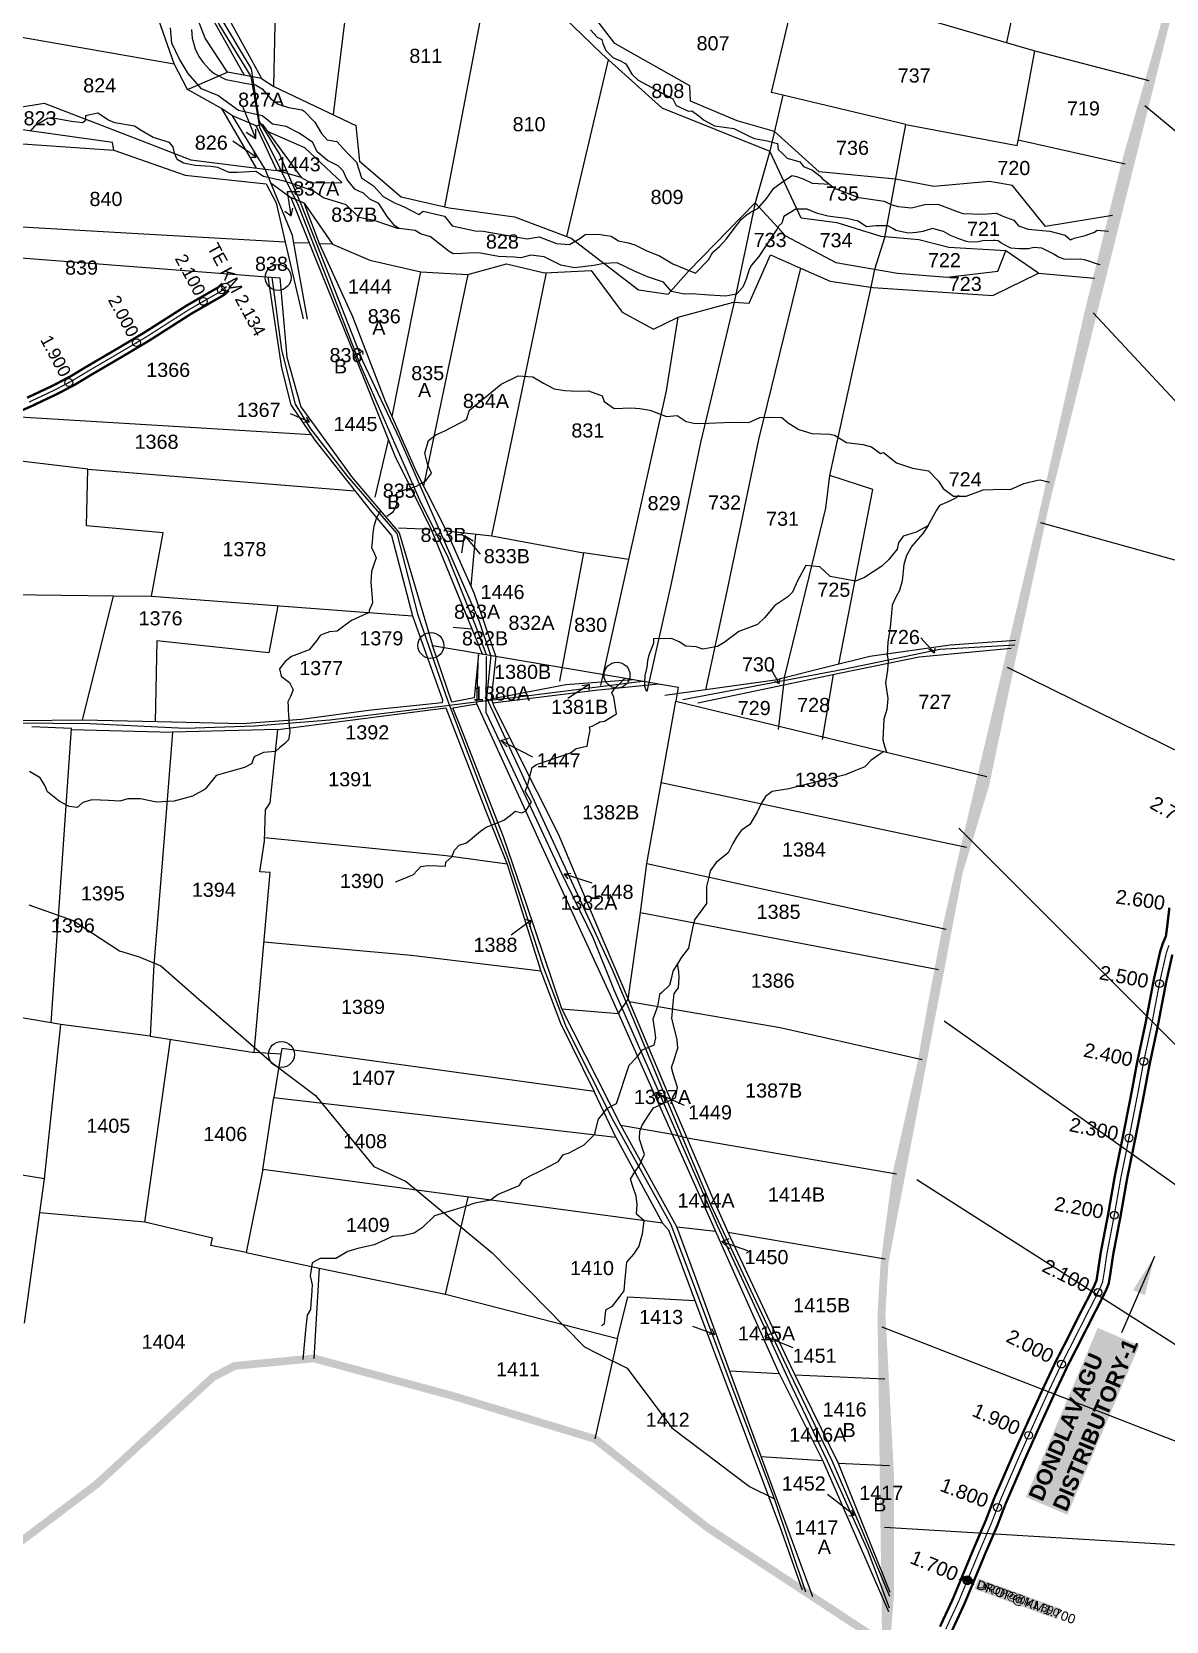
# Model space of a CAD drawing. Header units: inches. Extents: x 192867 to 224088, y 1602358 to 1617481.
# Drawn here: x 198398 to 199842, y 1605087 to 1607111 of the extents above; entities that cross this region are included whole.
import ezdxf
from ezdxf.enums import TextEntityAlignment as Align

# ---------------------------------------------------------------- set-up
doc = ezdxf.new("R2010")
doc.units = ezdxf.units.IN
doc.header["$LTSCALE"] = 15
doc.header["$MEASUREMENT"] = 0
doc.header["$PDMODE"] = 32
doc.header["$PDSIZE"] = 10
doc.linetypes.add('HIDDEN2', pattern=[0.1875, 0.125, -0.0625])
for name, color, linetype in [('BOUNDRY STONES', 240, 'Continuous'), ('CANAL1', 7, 'Continuous'), ('CSMark', 72, 'Continuous'), ('PLOTS', 7, 'Continuous'), ('PLOTS NO', 7, 'Continuous'), ('RE REMARKS', 7, 'Continuous'), ('ROADS', 1, 'Continuous'), ('STREAMS', 4, 'Continuous'), ('STRUCTURE', 5, 'Continuous'), ('text2', 7, 'Continuous'), ('VILLAGE BOUNDRY', 5, 'Continuous')]:
    doc.layers.add(name, color=color, linetype=linetype)
doc.styles.get("Standard").update_dxf_attribs({"font": 'arial.ttf'})
doc.dimstyles.get("Standard").update_dxf_attribs({"dimtxt": 0.18, "dimasz": 0.18, "dimexe": 0.18, "dimexo": 0.0625, "dimgap": 0.09, "dimtad": 0, "dimtih": 1, "dimtoh": 1, "dimdec": 4, "dimzin": 0, "dimdsep": 46, "dimtxsty": 'Standard', "dimcen": 0.09, "dimadec": 0, "dimazin": 0, "dimtfac": 1, "dimtdec": 4, "dimtofl": 0, "dimtmove": 0, "dimatfit": 3, "dimfxl": 1, "dimtolj": 1, "dimtzin": 0, "dimarcsym": 0})

# ---------------------------------------------------------------- blocks, each defined once
blk = doc.blocks.new('DROP')
h = blk.add_hatch()
h.set_pattern_fill('ANSI31', color=1, scale=10, angle=45)
h.set_pattern_definition([(90, (-324.4107, -25.7687), (-1.25, 0), [])])
h.paths.add_polyline_path([(-9.9, -4.3), (-13.8, 4.1), (13.8, 4.1), (10.2, -4.3)])
at = {"layer": 'STRUCTURE', "color": 5, "const_width": 0.49}
blk.add_lwpolyline([(-9.9, -4.3), (-13.8, 4.1), (13.8, 4.1), (10.2, -4.3), (-9.9, -4.3)], dxfattribs=at)
at = {"layer": 'STRUCTURE', "color": 5}
blk.add_circle((0, 0), 1.33, dxfattribs=at)

msp = doc.modelspace()

# ---------------------------------------------------------------- linework, layer by layer
at = {"layer": 'BOUNDRY STONES', "color": 1}
for centre in [(198711.2, 1606797.9), (198905.7, 1606329.4), (199142.7, 1606291.6), (198715.5, 1605808.7)]:
    msp.add_circle(centre, 16.5, dxfattribs=at)
at = {"layer": 'CANAL1', "color": 200, "const_width": 3}
for points in [[(198382.1, 1606627.4), (198396.6, 1606633.7), (198430.7, 1606649.9), (198453.1, 1606661.7), (198473.1, 1606673.8), (198514.1, 1606697.8), (198545.9, 1606716.7), (198600.7, 1606751.7), (198642, 1606775.4), (198648.5, 1606781.1)], [(198391.6, 1606644.7), (198425.4, 1606660.6), (198447.2, 1606672.1), (198467, 1606684.1), (198508, 1606708.1), (198539.6, 1606726.9), (198594.5, 1606761.9), (198634.9, 1606785.2), (198640.5, 1606790.1)], [(199553.9, 1605080.3), (199570.3, 1605115.6), (199584, 1605148.8), (199597, 1605180.2), (199611.9, 1605214.9), (199619.6, 1605234.9), (199622.9, 1605243.7), (199647.3, 1605299.9), (199667.7, 1605345.3), (199684.6, 1605382.4), (199700.8, 1605416.9), (199701.5, 1605418.3), (199715.1, 1605444.7), (199734.3, 1605482.9), (199743.7, 1605501), (199750.3, 1605514.2), (199753.2, 1605521.3), (199755, 1605533), (199758.6, 1605556.9), (199768, 1605605.5), (199776.4, 1605653.6), (199787.5, 1605708.1), (199797.8, 1605760.5), (199804.8, 1605798.3), (199805.5, 1605801.5), (199815.2, 1605846.7), (199826.1, 1605903.9), (199834.3, 1605940.1), (199837.8, 1605950.7), (199841.5, 1605959.3), (199843.2, 1605972.3), (199845.9, 1605995.5)], [(199553.9, 1605080.3), (199570.3, 1605115.6), (199584, 1605148.8), (199597, 1605180.2), (199611.9, 1605214.9), (199619.6, 1605234.9), (199622.9, 1605243.7), (199647.3, 1605299.9), (199667.7, 1605345.3), (199684.6, 1605382.4), (199700.8, 1605416.9), (199701.5, 1605418.3), (199715.1, 1605444.7), (199734.3, 1605482.9), (199743.7, 1605501), (199750.3, 1605514.2), (199753.2, 1605521.3), (199755, 1605533), (199758.6, 1605556.9), (199768, 1605605.5), (199776.4, 1605653.6), (199787.5, 1605708.1), (199797.8, 1605760.5), (199804.8, 1605798.3), (199805.5, 1605801.5), (199815.2, 1605846.7), (199826.1, 1605903.9), (199834.3, 1605940.1), (199837.8, 1605950.7), (199841.5, 1605959.3), (199843.2, 1605972.3), (199845.9, 1605995.5)], [(199568.6, 1605074), (199584.9, 1605109.2), (199598.8, 1605142.6), (199611.7, 1605173.9), (199626.8, 1605208.8), (199634.5, 1605229.2), (199637.8, 1605237.6), (199661.9, 1605293.4), (199682.2, 1605338.7), (199699.1, 1605375.7), (199715.2, 1605409.8), (199715.7, 1605411), (199729.3, 1605437.5), (199748.6, 1605475.6), (199758, 1605493.8), (199764.9, 1605507.7), (199768.7, 1605517), (199770.9, 1605530.5), (199774.4, 1605554.2), (199783.7, 1605602.6), (199792.1, 1605650.6), (199803.2, 1605705), (199813.5, 1605757.5), (199820.5, 1605795.1), (199821.2, 1605798.2), (199830.9, 1605843.6), (199841.8, 1605900.7), (199849.7, 1605935.8)], [(199568.6, 1605074), (199584.9, 1605109.2), (199598.8, 1605142.6), (199611.7, 1605173.9), (199626.8, 1605208.8), (199634.5, 1605229.2), (199637.8, 1605237.6), (199661.9, 1605293.4), (199682.2, 1605338.7), (199699.1, 1605375.7), (199715.2, 1605409.8), (199715.7, 1605411), (199729.3, 1605437.5), (199748.6, 1605475.6), (199758, 1605493.8), (199764.9, 1605507.7), (199768.7, 1605517), (199770.9, 1605530.5), (199774.4, 1605554.2), (199783.7, 1605602.6), (199792.1, 1605650.6), (199803.2, 1605705), (199813.5, 1605757.5), (199820.5, 1605795.1), (199821.2, 1605798.2), (199830.9, 1605843.6), (199841.8, 1605900.7), (199849.7, 1605935.8)]]:
    msp.add_lwpolyline(points, dxfattribs=at)
at = {"layer": 'CANAL1', "color": 1, "linetype": 'HIDDEN2', "ltscale": 4}
for points, const_width in [([(198394.1, 1606639.2), (198428.1, 1606655.2), (198450.1, 1606666.9), (198470, 1606679), (198511, 1606703), (198542.8, 1606721.8), (198597.6, 1606756.8), (198638.5, 1606780.3), (198644.5, 1606785.6)], 1.5), ([(199561.2, 1605077.1), (199577.6, 1605112.4), (199591.4, 1605145.7), (199604.4, 1605177.1), (199619.3, 1605211.9), (199627.1, 1605232.1), (199630.4, 1605240.6), (199654.6, 1605296.6), (199674.9, 1605342), (199691.8, 1605379.1), (199708, 1605413.4), (199708.6, 1605414.6), (199722.2, 1605441.1), (199741.5, 1605479.2), (199750.9, 1605497.4), (199757.6, 1605510.9), (199760.9, 1605519.1), (199763, 1605531.7), (199766.5, 1605555.6), (199775.8, 1605604.1), (199784.2, 1605652.1), (199795.4, 1605706.6), (199805.7, 1605759), (199812.7, 1605796.7), (199813.3, 1605799.9), (199823.1, 1605845.2), (199833.9, 1605902.3), (199842, 1605937.9), (199845.3, 1605947.8)], 1.5), ([(199561.2, 1605077.1), (199577.6, 1605112.4), (199591.4, 1605145.7), (199604.4, 1605177.1), (199619.3, 1605211.9), (199627.1, 1605232.1), (199630.4, 1605240.6), (199654.6, 1605296.6), (199674.9, 1605342), (199691.8, 1605379.1), (199708, 1605413.4), (199708.6, 1605414.6), (199722.2, 1605441.1), (199741.5, 1605479.2), (199750.9, 1605497.4), (199757.6, 1605510.9), (199760.9, 1605519.1), (199763, 1605531.7), (199766.5, 1605555.6), (199775.8, 1605604.1), (199784.2, 1605652.1), (199795.4, 1605706.6), (199805.7, 1605759), (199812.7, 1605796.7), (199813.3, 1605799.9), (199823.1, 1605845.2), (199833.9, 1605902.3), (199842, 1605937.9), (199845.3, 1605947.8)], 1)]:
    msp.add_lwpolyline(points, dxfattribs=dict(at, const_width=const_width))
at = {"layer": 'PLOTS'}
for points in [[(198350.5, 1607772.2), (198386.7, 1607697.6), (198427.2, 1607614.3), (198477.9, 1607499.8), (198509, 1607419.4), (198551.1, 1607323.5), (198575.2, 1607268.3), (198620.9, 1607177.4), (198686.1, 1607058.5), (198690.2, 1607051), (198646.9, 1607059)], [(198109.5, 1607419.9), (198213.9, 1607366.2), (198216.5, 1607353.2), (198224.7, 1607236), (198213.4, 1607136.6), (198191.4, 1607135), (198222.4, 1607114.3), (198279.1, 1607050.3), (198289.8, 1607120.4), (198579.1, 1607069.9), (198544.8, 1607166.8), (198224.7, 1607236)], [(198595.7, 1607037.3), (198646.9, 1607059), (198618.4, 1607102.6), (198594.9, 1607163.2), (198567.7, 1607220.4), (198574.8, 1607231.4), (198540, 1607310.6), (198518.7, 1607359.2), (198514.2, 1607368.1), (198499.3, 1607374.1)], [(198706, 1607040.8), (198712.9, 1607378.7), (198739, 1607368.7), (198763.6, 1607310.8), (198811.5, 1607251.1)], [(199117.9, 1607323.2), (199102, 1607253.2), (199175.8, 1607236.5), (199373, 1607174.8), (199674.8, 1607086.5)], [(198986, 1607215.3), (198914, 1607255.7), (198895.1, 1607242.9), (198811.5, 1607251.1), (198781.4, 1607005.1)], [(198668.6, 1607055), (198629.9, 1607123.7), (198588.6, 1607208.7), (198574.8, 1607231.4)], [(196732.1, 1607224), (197074.8, 1607172.3), (197017, 1607059.9), (197369.3, 1606989.3), (197626.5, 1606880.8), (197730.8, 1606836), (197816.6, 1606807.8), (197870.8, 1606793.5), (198015.5, 1606765.3), (198020.4, 1606796.4), (198096.8, 1606795.7), (198107.8, 1606845.5), (198356, 1606824.9), (198713.3, 1606797.5), (198722.2, 1606696.5), (198740.3, 1606633.3), (198805.6, 1606543.4), (198865.2, 1606472.6), (198907.7, 1606329.3), (199143.8, 1606289.3), (199220.6, 1606276.3), (199217.6, 1606258.4), (199613.7, 1606162.4)], [(198923.3, 1606887.8), (198986, 1607215.3), (199062.8, 1607141)], [(199353.6, 1607029.9), (199339.2, 1607033.4), (199373, 1607174.8)], [(199639.1, 1607097), (199654.2, 1607168.7)], [(199773.4, 1606876.6), (199688, 1606862.7), (199646.4, 1606915), (199617, 1606920.1), (199545.9, 1606913.7), (199497.3, 1606922.8), (199400, 1606932.2), (199343.1, 1606983.6), (199295.5, 1606997.3), (199236.2, 1607022.1), (199235.6, 1607041.8), (199139.9, 1607095.6), (199101.6, 1607145.4), (199078.8, 1607154.1), (199062.8, 1607141), (199123.3, 1607082.4), (199199.8, 1607014), (199337.4, 1606958.6)], [(199510.3, 1606992.4), (199652.2, 1606965.8), (199654.9, 1606980.2), (199674.8, 1607086.5), (199819.9, 1607048.4)], [(198639.1, 1607013), (198595.7, 1607037.3), (198579.1, 1607069.9)], [(199078.7, 1606849.9), (199131.7, 1607074.8)], [(198279.1, 1607050.3), (198346, 1607008.7), (198413.6, 1607019.9), (198528, 1606975.8), (198600.3, 1606947.8), (198694.9, 1606935.7), (198653.2, 1607003.7), (198639.1, 1607013), (198683.5, 1606937.2)], [(198690.2, 1607051), (198706, 1607040.8), (198810.2, 1606991.5), (198815, 1606946.1), (198868.1, 1606900.3), (198928.8, 1606886.5), (199012.2, 1606875), (199084.3, 1606847.8), (199169.9, 1606782.1), (199207.7, 1606776.8), (199233.8, 1606805.9), (199318.5, 1606892.9)], [(199348.4, 1606222.2), (199355.1, 1606279.4), (199356.1, 1606288.4), (199387.3, 1606416.6), (199408.6, 1606504), (199413.8, 1606545.9), (199443.8, 1606683.2), (199466.1, 1606785.4), (199471.1, 1606808.3), (199483.5, 1606848.9), (199497.2, 1606922.2), (199510.3, 1606992.4), (199353.6, 1607029.9), (199337.4, 1606958.6)], [(198263.3, 1606976.5), (198501.9, 1606960.1), (198500.5, 1606969.5), (198349.1, 1606990.8), (198269.6, 1607022.1)], [(198694.9, 1606935.7), (198709.6, 1606933.9), (198683.1, 1606990.9), (198653.2, 1607003.7)], [(198683.1, 1606990.9), (198691, 1606992.8), (198740.4, 1606925.1), (198709.6, 1606933.9)], [(198501.9, 1606960.1), (198592.7, 1606928.1), (198696, 1606917.2), (198708.8, 1606892.9), (198720.3, 1606842.8), (198532.6, 1606853.2), (198155.6, 1606875.1), (198157.6, 1606909.9), (198173.8, 1606973.5)], [(198740.4, 1606925.1), (198752.9, 1606918.5), (198792.4, 1606918.6), (198745.1, 1606962.8), (198697.7, 1606983.6)], [(199653.6, 1606973), (199789.8, 1606942.7)], [(199679.5, 1606803.5), (199637.9, 1606831.9), (199565.1, 1606836.2), (199526.8, 1606845.7), (199479.2, 1606850.1), (199422.8, 1606867.3), (199377.1, 1606873.4), (199337.4, 1606958.6), (199318.5, 1606892.9), (199357.2, 1606850.9), (199421.2, 1606816.9), (199499.6, 1606803.4), (199563.2, 1606798.2), (199627.4, 1606806), (199637.9, 1606831.9)], [(198748.5, 1606744.7), (198737.3, 1606808), (198729.7, 1606851.1), (198694.9, 1606935.7)], [(198702.3, 1606917.7), (198727.6, 1606899.8), (198766.6, 1606802.8), (198801.5, 1606716), (198834.2, 1606634.6), (198859.9, 1606570.7), (198896.1, 1606497.6), (198906.3, 1606476.9), (198864.7, 1606478.7)], [(198988.5, 1606315.6), (198960.7, 1606396.1), (198925.6, 1606475.4), (198887.7, 1606549.5), (198847.9, 1606640), (198806.4, 1606747.7), (198763.8, 1606840.5), (198744.3, 1606892.4), (198727.6, 1606899.8)], [(198744.3, 1606892.4), (198780.6, 1606840.1), (198763.8, 1606840.5)], [(199318.5, 1606892.9), (199291.9, 1606766.5), (199248.9, 1606587.6), (199211.8, 1606408.2), (199180.8, 1606270.9)], [(198720.3, 1606842.8), (198743.3, 1606745)], [(198731.3, 1606842.2), (198750.9, 1606842)], [(198780.6, 1606840.1), (198827.9, 1606819.9), (198893.1, 1606805.1), (198952.9, 1606801.5), (199001.9, 1606815.4), (199050.4, 1606803.9), (199109.8, 1606806.6), (199149.2, 1606753.7), (199189, 1606732.2), (199220.5, 1606747.3), (199291.2, 1606766.3), (199311, 1606765.1), (199337.9, 1606826.6), (199376.4, 1606809.8), (199414.1, 1606793.3), (199468.5, 1606785.1), (199621.1, 1606774.7), (199679.5, 1606803.5), (199750.5, 1606797)], [(198856.3, 1606621), (198893.1, 1606805.1)], [(198925.6, 1606475.4), (198983.5, 1606468.8), (199040.9, 1606746.2), (199052.9, 1606804)], [(199376.4, 1606809.8), (199322.9, 1606591.7), (199282.7, 1606398.6), (199255.2, 1606272.9), (199203.6, 1606265.8)], [(198698, 1606798.7), (198715.6, 1606682.6), (198727.5, 1606635.9), (198758.1, 1606590.8), (198830.5, 1606499.2), (198855.6, 1606469.4), (198882.3, 1606367), (198920.4, 1606260.3), (198919.9, 1606256.2), (198887.3, 1606253), (198829.8, 1606247.2), (198741.2, 1606235.3), (198665.6, 1606229.5), (198557.6, 1606232), (198462.2, 1606234.1), (198344.9, 1606233), (198305.5, 1606235.8)], [(198952.9, 1606801.5), (198896.4, 1606532.6)], [(199157.9, 1606438.7), (199205.6, 1606653.4), (199220.5, 1606747.3)], [(198469.1, 1606553.9), (198336.4, 1606569.3), (198339.6, 1606622.8), (198753.3, 1606597.8)], [(198834.8, 1606518.3), (198851.9, 1606590.6)], [(198550.2, 1606392), (198564.9, 1606472.8), (198467.3, 1606481.7), (198469.1, 1606553.9), (198809.1, 1606526.2)], [(199425.2, 1606305.5), (199468.5, 1606527.8), (199413.8, 1606545.9)], [(198906.3, 1606476.9), (198937.4, 1606400.4), (198971.1, 1606318.6)], [(198962.5, 1606471.2), (198956.5, 1606405.4)], [(198983.5, 1606468.8), (199100.1, 1606447.5), (199069.4, 1606284)], [(199122.2, 1606278.4), (199157.9, 1606438.7), (199100.1, 1606447.5)], [(198289.3, 1606232.7), (198208.3, 1606233.8), (198205.8, 1606396.4), (198501.5, 1606392.6), (198550.2, 1606392), (198882.3, 1606367)], [(198462.2, 1606234.1), (198501.5, 1606392.6)], [(198710.9, 1606379.9), (198699.5, 1606319.9), (198557, 1606335.2), (198554.6, 1606232)], [(198934.2, 1606352.5), (198957.9, 1606350.5)], [(198966.5, 1606317.9), (198960.8, 1606262.6), (198932.4, 1606257.2), (198907.7, 1606329.3)], [(199391.8, 1605118.4), (199326.2, 1605297.1), (199287.7, 1605401.9), (199241.2, 1605528.7), (199218.8, 1605589.4), (199147.6, 1605718.6), (199072.3, 1605866.8), (199027.3, 1606000), (198998.3, 1606085.8), (198943.3, 1606225.7), (198933.8, 1606250), (198964.2, 1606255.1), (198966.5, 1606317.9)], [(199245.8, 1606256.3), (199355.1, 1606279.4), (199427.6, 1606294.4), (199527.2, 1606315), (199644.6, 1606325.8)], [(199650.1, 1606335.5), (199566.9, 1606329.8), (199464.5, 1606315.3), (199413.1, 1606302.5), (199344.1, 1606285.4), (199255.2, 1606272.9)], [(198988.3, 1606315.9), (198982.6, 1606261.3), (198986.5, 1606251.2), (199067.8, 1606089.6), (199116.7, 1605973.9), (199156.8, 1605879), (199206.6, 1605761.3), (199263.6, 1605628.4), (199287, 1605575.4), (199359, 1605421.9), (199368.9, 1605401), (199424.1, 1605288.5), (199466.9, 1605182.3), (199490.2, 1605124.4)], [(198982.6, 1606261.3), (199077.5, 1606279.5), (199162.3, 1606286.2)], [(198984.5, 1606256.2), (199115.3, 1606272.5), (199195.8, 1606280.5)], [(199404.5, 1606209.6), (199418.2, 1606292.5)], [(199180.6, 1606051.8), (199217.6, 1606258.4)], [(198710.7, 1606222.3), (198924.9, 1606249.8), (198975, 1606120.6), (199002.7, 1606050.8), (198925.4, 1606061.5), (198693.9, 1606084.4)], [(199488.6, 1605099), (199404.6, 1605292), (199348, 1605405.4), (199266.1, 1605589), (199199.1, 1605738.9), (199133.9, 1605885), (199047, 1606073.7), (198964.2, 1606255.1)], [(198422.3, 1605849.1), (198448.3, 1606223.5), (198397.7, 1606226)], [(198448.3, 1606222.4), (198576.9, 1606219.1), (198563.9, 1606057.6), (198553.1, 1605923.3), (198548.2, 1605831.8), (198434.6, 1605847)], [(198548.2, 1605831.8), (198680.7, 1605811.2), (198701.2, 1606040.2), (198687.9, 1606041.4), (198693.7, 1606080.2), (198695.1, 1606120.2), (198701.2, 1606128.9), (198710.7, 1606222.3), (198576.9, 1606219.1)], [(199199.1, 1606155.1), (199587.5, 1606072.6)], [(199002.7, 1606050.8), (199045.6, 1605914.8), (198880.7, 1605934.7), (198693.2, 1605951.5)], [(199172.7, 1605989.4), (199180.6, 1606051.8), (199430.7, 1605996.9), (199561.7, 1605968.2)], [(199156.8, 1605879), (199172.7, 1605989.4), (199551.9, 1605916.7)], [(199045.6, 1605914.8), (199070.7, 1605848.5), (199113.5, 1605761.4), (198889.3, 1605792.5), (198715.8, 1605816.5), (198714.8, 1605809.2), (198680.7, 1605811.2)], [(198413.9, 1605650.5), (198434.6, 1605847), (198379.7, 1605856.3), (198085.3, 1605895.1)], [(199144.7, 1605861), (199156.8, 1605879)], [(199158.1, 1605876), (199350.4, 1605843), (199531.2, 1605802.3)], [(199072.3, 1605866.8), (199144.7, 1605861)], [(198541.5, 1605595.1), (198574.2, 1605827.8)], [(198714.8, 1605809.2), (198705.8, 1605754), (199024.5, 1605717.1), (199141.2, 1605703.6), (199113.5, 1605761.4)], [(199141.2, 1605703.6), (199200.8, 1605593.9), (198691.8, 1605662.1), (198705.8, 1605754)], [(199147.6, 1605718.6), (199213.2, 1605707.3)], [(198388.2, 1605466.8), (198413.9, 1605650.5), (198154.3, 1605692.4)], [(199213.2, 1605707.3), (199231.8, 1605702.4)], [(199231.8, 1605702.4), (199498.5, 1605656.8)], [(198691.8, 1605662.1), (198670.7, 1605556.5), (198625.5, 1605565.6), (198627.7, 1605574.9), (198541.5, 1605595.1), (198407.9, 1605607)], [(198924.4, 1605503.5), (198953.2, 1605627.1)], [(199200.8, 1605593.9), (199208.3, 1605585.6), (199241.8, 1605495.7)], [(199218.8, 1605589.4), (199268.4, 1605583.6)], [(199283.8, 1605582.6), (199484, 1605548.7)], [(198670.7, 1605556.5), (198763.7, 1605536.7), (198756.7, 1605421.8)], [(198763.7, 1605536.7), (198924.4, 1605503.5), (199143.5, 1605447), (199114.4, 1605319.3)], [(199143.5, 1605447), (199156.6, 1605500.3), (199241.8, 1605495.7), (199299.9, 1605340.9), (199349.8, 1605207.8), (199378.5, 1605127.1)], [(199286.2, 1605406.1), (199349.4, 1605402.6)], [(199368.9, 1605401), (199483.8, 1605395.8)], [(199326.2, 1605297.1), (199404.6, 1605292)], [(199424.1, 1605288.5), (199489.6, 1605285.3)]]:
    msp.add_lwpolyline(points, dxfattribs=at)
at = {"layer": 'PLOTS', "color": 0}
for points in [[(199814.8, 1607016.7), (200066.2, 1606807.8), (200082.1, 1606804.5), (200077.4, 1606868.4)], [(199748.8, 1606752.9), (200072.5, 1606405.2), (200086.2, 1606405.9), (200117.7, 1606488.2), (200119.9, 1606550.8)], [(200134.3, 1606547.6), (200127.2, 1606514), (200125.4, 1606446.4), (200101.6, 1606384.3), (200083.8, 1606374), (199682.3, 1606485.5)], [(199639.2, 1606301.7), (200092.5, 1606078.6), (200109.2, 1605931), (200100.9, 1605885.1), (200092.7, 1605822.4), (200084.9, 1605782.6), (200082.3, 1605699.6), (200069.3, 1605624.7)], [(200132.7, 1605514.3), (200108.3, 1605536.8), (200081.9, 1605592.6), (199577.9, 1606096.7)], [(200149.4, 1605495.3), (200138.6, 1605370.4), (200117.1, 1605392.6), (200089.3, 1605447.3), (200088.5, 1605476.4), (199559, 1605851.3)], [(200398.6, 1605708.1), (200241.1, 1605447.4), (200212.2, 1605467.8), (200196.5, 1605369.9), (200186, 1605214.6), (200181.4, 1605147.2), (200157.2, 1605179.6), (200152.9, 1605236.6), (200124.6, 1605266.2), (199524.3, 1605649.2)], [(199479.7, 1605462), (200123.5, 1605211.6), (200131.3, 1605198.6), (200138.5, 1605186.6), (200142.7, 1605156.4), (200158, 1605144), (200157.2, 1605179.6)], [(200158, 1605144), (200158.5, 1605093.6), (200133.8, 1605118.1), (200123.6, 1605142.8), (200110.2, 1605168.7), (199483.2, 1605206.7)]]:
    msp.add_lwpolyline(points, dxfattribs=at)
at = {"layer": 'PLOTS NO'}
for points in [[(198682.8, 1606974.7), (198666.1, 1607016.2)], [(198670.6, 1606982.8), (198682.8, 1606974.7), (198682.8, 1606986.6)], [(198683.3, 1606950.8), (198653.4, 1606971.4)], [(198677.4, 1606951), (198683.3, 1606950.8), (198680.8, 1606957.2)], [(198727.7, 1606876.2), (198723.1, 1606907.2), (198738.8, 1606907.4)], [(198719.7, 1606882.4), (198727.7, 1606876.2), (198730, 1606886)], [(198807.4, 1606694.2), (198818.7, 1606704.5)], [(198815.9, 1606705), (198818.7, 1606704.5), (198819.3, 1606699.9)], [(198751.4, 1606614.1), (198726.8, 1606624.1)], [(198744.4, 1606613.7), (198751.4, 1606614.1), (198747.4, 1606619.9)], [(198945, 1606447.3), (198948.4, 1606469.4), (198959.6, 1606462.5)], [(198948.4, 1606469.4), (198968.4, 1606445.4)], [(199547, 1606320.2), (199529.4, 1606339.3)], [(199539.7, 1606324.5), (199547, 1606320.2), (199547.9, 1606326.1)], [(199349.1, 1606280.9), (199339, 1606299.3)], [(199107.3, 1606279.6), (199079.9, 1606262)], [(199098, 1606278.6), (199107.3, 1606279.6), (199106.7, 1606272.5)], [(199343.2, 1606284.1), (199349.1, 1606280.9), (199350, 1606285.9)], [(199002.7, 1606200.2), (198995, 1606208.6), (199005, 1606211.4)], [(198995, 1606208.6), (199035.1, 1606187.5)], [(199080.7, 1606032.5), (199075.4, 1606038.7), (199083.7, 1606039.4)], [(199075.4, 1606038.7), (199110.7, 1606027.2)], [(199032.9, 1605979.3), (199008.1, 1605960.5)], [(199026.4, 1605980.5), (199032.9, 1605979.3), (199031.4, 1605971.2)], [(199200, 1605758.8), (199191.7, 1605760.1), (199193.8, 1605753.8)], [(199191.7, 1605760.1), (199228, 1605744.2)], [(199285.9, 1605561.1), (199276, 1605570.6), (199285.5, 1605574.3)], [(199276, 1605570.6), (199308.9, 1605559.1)], [(199267.1, 1605452.2), (199239.3, 1605462.4)], [(199260, 1605453.1), (199267.1, 1605452.2), (199263.5, 1605459.5)], [(199341.3, 1605442.8), (199330.7, 1605450.1), (199341.1, 1605454.3)], [(199330.7, 1605450.1), (199366.5, 1605435.6)], [(199444.5, 1605222.1), (199410.7, 1605248.5)], [(199437.7, 1605221.4), (199444.5, 1605222.1), (199441.7, 1605228.5)]]:
    msp.add_lwpolyline(points, dxfattribs=at)
at = {"layer": 'ROADS'}
for points in [[(198146.3, 1608587.4), (198182.3, 1608486), (198195.3, 1608344.4), (198218.4, 1608204.4), (198244.4, 1608046.2), (198262.8, 1607969.1), (198304.7, 1607847.8), (198332.7, 1607766.4), (198404.5, 1607624.7), (198478.6, 1607465.6), (198543, 1607318.8), (198575.7, 1607244.5), (198636.4, 1607119.4), (198676.3, 1607053.5)], [(198982.2, 1606316.7), (198967.4, 1606360.9), (198918.4, 1606472.8), (198866.2, 1606591.8), (198819.2, 1606691.5), (198778.6, 1606794.1), (198740.5, 1606891.3), (198713.2, 1606955.2), (198687.7, 1606996.2), (198677.2, 1607063.4), (198636.2, 1607132.3)], [(198676.3, 1607053.5), (198687.6, 1606989.1), (198713, 1606937.9), (198736.8, 1606889.8), (198772.7, 1606797.3), (198814.9, 1606688.7), (198859.5, 1606586.9), (198891.1, 1606514.6), (198927.9, 1606440.8), (198962.7, 1606354.4), (198976.2, 1606317.7)], [(199226.4, 1606260.6), (199430.9, 1606299.3), (199553.6, 1606324.8), (199649, 1606330.2)]]:
    msp.add_lwpolyline(points, dxfattribs=at)
at = {"layer": 'ROADS', "color": 1}
for points in [[(199383.3, 1605124), (199343.1, 1605242.9), (199282.3, 1605404.3), (199243.8, 1605506.4), (199211.7, 1605591.8), (199138.3, 1605724.4), (199078.6, 1605842.9), (199049.3, 1605920), (199004, 1606057.7), (198963.3, 1606164.7), (198927.3, 1606259.2), (198889.7, 1606368), (198862.6, 1606471.9), (198799.9, 1606544.5), (198753.1, 1606605.3), (198733.4, 1606636.7), (198715.9, 1606705.7), (198703.6, 1606798.3)], [(198976, 1606315.3), (198975.8, 1606244.4), (199040.2, 1606107.2), (199069.6, 1606044.6), (199112.3, 1605956.6), (199139.1, 1605890), (199183.8, 1605788.9), (199224.8, 1605694.5), (199270.6, 1605590.1), (199317.1, 1605489.6), (199365.4, 1605385.4), (199410.2, 1605291.3), (199462.1, 1605176.7), (199489, 1605104.3)], [(199490.2, 1605118.8), (199453.9, 1605204.7), (199416.5, 1605291.3), (199362.1, 1605404.4), (199316.5, 1605501.4), (199262, 1605617.5), (199216, 1605727.6), (199167.4, 1605844.2), (199136.9, 1605916.3), (199072.2, 1606057), (198976.9, 1606262.2), (198982.6, 1606316.6)], [(198011, 1606153.6), (198063, 1606164.4), (198211.4, 1606195.4), (198295.8, 1606232.2), (198332.7, 1606231.5), (198471.4, 1606230), (198592.9, 1606224.3), (198681.2, 1606227.1), (198777, 1606234.9), (198929.5, 1606253.5), (198963.1, 1606257.6), (199013.3, 1606263.6), (199175.3, 1606284)], [(198393.9, 1605999), (198450.4, 1605979.1), (198509.1, 1605940.6), (198534.4, 1605932.9), (198561.8, 1605921.4), (198610.4, 1605879.1), (198670, 1605827.2), (198703.7, 1605797.9), (198758.7, 1605756.4), (198833, 1605665.9), (198874.1, 1605647), (198914, 1605613.9), (198983.6, 1605556.1), (199052.5, 1605486.1), (199101.5, 1605436.4), (199117, 1605428.5), (199155.5, 1605409.4), (199212.4, 1605333.6), (199311.4, 1605258.6), (199343.1, 1605242.9)]]:
    msp.add_lwpolyline(points, dxfattribs=at)
at = {"layer": 'STREAMS'}
for points in [[(199757.7, 1606814.1), (199753.1, 1606815.3), (199742.2, 1606819.1), (199737.7, 1606820.5), (199732.4, 1606821.2), (199719.9, 1606820.6), (199712, 1606821), (199704.7, 1606823.5), (199698.1, 1606828), (199683.4, 1606835.2), (199673.5, 1606836), (199666.4, 1606834.1), (199655.1, 1606834.3), (199644.1, 1606835.2), (199640.5, 1606837), (199631.5, 1606842), (199628, 1606844.3), (199624.3, 1606844.9), (199621.7, 1606844.9), (199608.5, 1606844.4), (199602.3, 1606843.2), (199591.6, 1606842.7), (199587.6, 1606843.8), (199577.9, 1606847.1), (199567.3, 1606851.3), (199558.5, 1606856.4), (199544.3, 1606860.1), (199532, 1606856.3), (199524, 1606855), (199513.4, 1606854.3), (199497.5, 1606857.7), (199494.9, 1606859.9), (199487.4, 1606863.7), (199472.1, 1606863.5), (199460.5, 1606862.4), (199449.7, 1606869.4), (199435.1, 1606873.1), (199423.7, 1606874.2), (199411.2, 1606875.8), (199397.8, 1606879.3), (199384.6, 1606884.8), (199370.3, 1606884.7), (199355.1, 1606875.6), (199352.5, 1606866.9), (199348.4, 1606863), (199346, 1606859.1), (199341.1, 1606851.8), (199323.1, 1606824.5), (199314, 1606813.3), (199310.8, 1606808), (199307.1, 1606795.8), (199303, 1606785.3), (199294.8, 1606776.5), (199281, 1606774.2), (199260.6, 1606775.4), (199237, 1606776.9), (199228.3, 1606776.5), (199212, 1606779.8), (199201.7, 1606791.7), (199181.5, 1606798.5), (199165.6, 1606805.6), (199143.1, 1606816.5), (199125.9, 1606815.7), (199113, 1606813.1), (199088.6, 1606810.3), (199071.2, 1606813.5), (199050, 1606824), (199032.8, 1606826.4), (199020.3, 1606822.7), (199011.6, 1606823.7), (198991.7, 1606824.5), (198968.8, 1606828.9), (198959, 1606829), (198945.8, 1606828.4), (198934.3, 1606827.9), (198929, 1606831.1), (198905.3, 1606849.5), (198892.4, 1606853.5), (198885.6, 1606857.5), (198865.3, 1606860.3), (198859.7, 1606863.5), (198850.2, 1606875.4), (198839.4, 1606891.9), (198828.1, 1606897.7), (198819.7, 1606905.4), (198815.6, 1606907), (198809.1, 1606910.2), (198798.7, 1606923), (198794.2, 1606933.5), (198787.5, 1606940.1), (198774.2, 1606946.6), (198761, 1606957.6), (198755.3, 1606969.7), (198738.2, 1606981.4), (198721.7, 1606989.9), (198704, 1606992.8), (198696.1, 1606999.7), (198691.1, 1607003.5), (198661, 1607010.4), (198634.5, 1607029.5), (198613.8, 1607037.8), (198596.8, 1607057.7), (198585.8, 1607075.6), (198576.1, 1607096.3), (198574.3, 1607115.6)], [(198600.9, 1607113.5), (198602, 1607102.5), (198605.6, 1607088.7), (198610.5, 1607079.1), (198615.9, 1607071.4), (198623.8, 1607062.5), (198629.7, 1607057.7), (198644.6, 1607049.8), (198645.2, 1607049.8), (198670.8, 1607044.6), (198682.5, 1607043.1), (198690.8, 1607037.8), (198702.1, 1607025.2), (198711.3, 1607018.5), (198724.3, 1607014.4), (198742, 1607011.3), (198744.2, 1607009.6), (198758.2, 1606995.7), (198766.3, 1606981.2), (198773.8, 1606973.2), (198786.1, 1606970.8), (198798.6, 1606957.1), (198810.9, 1606944.5), (198817.2, 1606924.5), (198832.5, 1606914.5), (198844.8, 1606900.8), (198860.3, 1606892.6), (198870.9, 1606888.4), (198890.2, 1606877.8), (198896, 1606882.2), (198923.1, 1606876), (198932.8, 1606863.7), (198962.3, 1606857.3), (198972.5, 1606856.6), (199028.2, 1606846.9), (199043.8, 1606849.7), (199065.6, 1606840.9), (199082.1, 1606839.8), (199095.4, 1606847.3), (199102.3, 1606852.4), (199118.7, 1606853.1), (199135.1, 1606850.6), (199144.6, 1606844.5), (199156.7, 1606841.8), (199165.4, 1606839.5), (199180.6, 1606831.9), (199197, 1606825.2), (199213.9, 1606815), (199242.7, 1606803.5), (199259.2, 1606820.3), (199264.8, 1606830.2), (199273.2, 1606837.1), (199282, 1606847.1), (199291.9, 1606860.1), (199301.2, 1606871.9), (199307, 1606877), (199312.8, 1606881.1), (199322.1, 1606885.7), (199333.6, 1606899), (199342.3, 1606911.4), (199354.7, 1606920.6), (199365.8, 1606927.7), (199371, 1606926.5), (199379.5, 1606923.3), (199391.1, 1606917.8), (199413.9, 1606916.5)], [(199108.9, 1607113.3), (199117.6, 1607103.7), (199123.5, 1607100.7), (199124.6, 1607095.8), (199128.6, 1607086.9), (199137.5, 1607078), (199147.1, 1607073.7), (199153.9, 1607069.6), (199161.7, 1607056.8), (199169.5, 1607049.1), (199213.8, 1607025.1), (199218.2, 1607016.8), (199233.6, 1607009.6), (199238, 1607009.8), (199246.7, 1607003.5), (199252.7, 1606998.5), (199266.8, 1606990.7), (199291.4, 1606987.4), (199311.8, 1606977.3), (199317.7, 1606974.9), (199333.8, 1606971.6), (199346.9, 1606968.2), (199347.7, 1606960.7), (199353.2, 1606955.7), (199359.3, 1606949.8), (199375.4, 1606945.1), (199380.3, 1606939.3), (199391.4, 1606934.6), (199400.7, 1606927.3), (199404, 1606923.8), (199419.7, 1606911.4), (199438.9, 1606903.7), (199450.5, 1606899.5), (199468.2, 1606897.3), (199482.7, 1606895.1), (199491.2, 1606890.8), (199500.6, 1606888.4), (199517.6, 1606886.7), (199534.5, 1606890.7), (199551.3, 1606891), (199575.8, 1606881.8), (199583.1, 1606879.1), (199608, 1606878.3), (199625.7, 1606879.7), (199633.8, 1606875.7), (199647.7, 1606871), (199653.7, 1606863.4), (199666.2, 1606859.4), (199693.6, 1606856.8), (199713.2, 1606851.8), (199720, 1606845.7), (199724.6, 1606847.8), (199738.5, 1606851.3), (199750.7, 1606855.5), (199754.2, 1606858.2), (199768.5, 1606856.8)], [(198864.4, 1606859.8), (198835, 1606870), (198814.6, 1606874.4), (198797.9, 1606890.5), (198769.1, 1606899.3), (198756.2, 1606907.8), (198735.1, 1606915.5), (198726.8, 1606918), (198719, 1606920.5), (198692.7, 1606926.5), (198682.7, 1606932.8), (198659.2, 1606931.3), (198649.1, 1606931.3), (198634.3, 1606937.8), (198625.6, 1606939.3), (198605.8, 1606940.4), (198590.7, 1606943.5), (198582.8, 1606948), (198579.5, 1606956), (198577.7, 1606964.1), (198573.1, 1606969.7), (198552.3, 1606976.2), (198537, 1606984.9), (198528.3, 1606990.6), (198503.5, 1606994.9), (198495.4, 1606998.1), (198481.7, 1607006.9), (198466.1, 1607003.5), (198465.5, 1606997.1), (198462.5, 1606994.5), (198448.2, 1606996.6), (198426.8, 1607000.4), (198418.3, 1607000.7), (198401, 1606990.5), (198395.5, 1606984.2)], [(198849.5, 1606494), (198858, 1606500), (198862.2, 1606509.4), (198862.5, 1606524.3), (198888.3, 1606532.7), (198899.3, 1606538.8), (198906.6, 1606548.9), (198902, 1606559), (198898.2, 1606574.2), (198902.6, 1606590.3), (198912.1, 1606597.4), (198923.6, 1606602.5), (198951.2, 1606617.1), (198954.8, 1606629.1), (198995.4, 1606662), (199017, 1606672.7), (199035.6, 1606671.2), (199048.9, 1606663.4), (199062.8, 1606655.9), (199076.2, 1606654), (199092.4, 1606653.1), (199106.3, 1606653.4), (199123.7, 1606647.1), (199126.3, 1606640.1), (199139, 1606631), (199160.6, 1606632), (199171.9, 1606630.9), (199184.6, 1606628.9), (199205.9, 1606620.7), (199219.4, 1606622), (199230.8, 1606614.4), (199242.2, 1606612), (199259, 1606612.2), (199279, 1606613.4), (199291.3, 1606613.7), (199310.7, 1606613.3), (199324.6, 1606619.7), (199335.9, 1606620.2), (199352.7, 1606619.4), (199360.5, 1606613), (199374.1, 1606604.2), (199390.8, 1606599.2), (199413.5, 1606598.3), (199419.7, 1606597), (199435, 1606587.6), (199455.8, 1606585.4), (199466.6, 1606582.3), (199478, 1606573.8), (199482, 1606575.1), (199498.5, 1606561.7), (199518.8, 1606555.2), (199539.3, 1606551.9), (199551.9, 1606538.6), (199557.8, 1606529.2), (199571.2, 1606519.5), (199587, 1606519.6), (199609, 1606527.4), (199633.8, 1606528.5), (199643.5, 1606528), (199660.6, 1606535.6), (199677.9, 1606539.9), (199681.4, 1606540.1), (199693.2, 1606537.1)], [(199577.7, 1606520.8), (199574.6, 1606517.4), (199565, 1606512.8), (199553.2, 1606507.7), (199549.3, 1606501.7), (199538.5, 1606481.8), (199523.5, 1606473.7), (199507.2, 1606468.7), (199501.1, 1606460), (199499.2, 1606452.1), (199488.4, 1606438.6), (199480, 1606430.4), (199457.6, 1606415.7), (199446.4, 1606411.3), (199414.2, 1606417.1), (199400.9, 1606429.5), (199382.9, 1606431.3), (199372.4, 1606411.6), (199366.3, 1606397.4), (199360, 1606391.3), (199343.6, 1606380.4), (199330.4, 1606364.6), (199321.7, 1606356), (199297.7, 1606347.1), (199279.1, 1606333), (199270.6, 1606328), (199251.9, 1606324.6), (199243.6, 1606327.8), (199230.2, 1606328.5), (199221.8, 1606334.2), (199212.2, 1606338.3), (199189.3, 1606337.9), (199189.2, 1606332.1), (199182.8, 1606315.8), (199181.4, 1606309.9), (199180.5, 1606301.8), (199178.1, 1606291.1), (199177.5, 1606282.3), (199177.7, 1606277.5), (199179.9, 1606271.7)], [(199538.8, 1606482.1), (199532.1, 1606472.1), (199523.1, 1606461.9), (199518.2, 1606455.9), (199511.3, 1606443.8), (199507.9, 1606432.3), (199505.9, 1606411.8), (199502.3, 1606399.3), (199497.7, 1606390.7), (199493, 1606380.7), (199492.2, 1606370.6), (199490.4, 1606352.7), (199487.4, 1606333.7), (199486.8, 1606317.1), (199488.1, 1606310), (199487, 1606298), (199484.5, 1606282), (199487.4, 1606261.7), (199486.4, 1606248), (199482.4, 1606235.5), (199481, 1606209.1), (199483.7, 1606199.8), (199485.6, 1606193.7)]]:
    msp.add_lwpolyline(points, dxfattribs=at)
at = {"layer": 'STREAMS', "color": 4}
for points in [[(198841.5, 1606500.8), (198836.7, 1606491.8), (198832.9, 1606481.2), (198832, 1606472.8), (198830.9, 1606461.5), (198830.2, 1606454.3), (198833.8, 1606446), (198836, 1606440.8), (198832.4, 1606429.8), (198830.3, 1606423.4), (198829.3, 1606409.9), (198830.1, 1606400.2), (198830.6, 1606395.2), (198831.1, 1606389.4), (198831.6, 1606383.5), (198827.2, 1606374.1), (198827, 1606371.2), (198814.1, 1606365.4), (198804.8, 1606361.2), (198794.8, 1606353.8), (198786.6, 1606347.7), (198776.8, 1606346.6), (198768.7, 1606343.6), (198764.8, 1606342.2), (198760.2, 1606335.4), (198750.9, 1606323.7), (198735, 1606317.8), (198728.4, 1606315.3), (198720.4, 1606309.1), (198713, 1606299.6), (198715.3, 1606290.1), (198725.6, 1606282.4), (198730.6, 1606272.7), (198726.8, 1606264.5), (198723.6, 1606257.5), (198723.9, 1606251.4), (198724.1, 1606245.6), (198724.3, 1606242.4), (198724.9, 1606234.1), (198725.4, 1606228.1), (198726, 1606219.5), (198724.3, 1606209.3), (198719.6, 1606204.6), (198713.1, 1606198.9), (198707.8, 1606194.5), (198692.5, 1606193), (198680.9, 1606187.4), (198677.4, 1606178.6), (198668.6, 1606174.2), (198650.1, 1606169), (198632.4, 1606164), (198618.2, 1606146.3), (198602.4, 1606137.7), (198579, 1606131.3), (198556.4, 1606130.1), (198535.9, 1606134.1), (198520.1, 1606134), (198509.6, 1606131.2), (198495.3, 1606131.9), (198485.1, 1606132.3), (198474, 1606132.7), (198462.7, 1606129.6), (198455.5, 1606123.1), (198445.1, 1606124.4), (198432.6, 1606131.1), (198417.8, 1606142.9), (198414.3, 1606151.3), (198408.2, 1606161), (198394.9, 1606168.9)], [(198860.6, 1606028.4), (198870.5, 1606032.5), (198883.5, 1606037.7), (198892.9, 1606048.1), (198901.6, 1606049.1), (198913.9, 1606048.8), (198924.5, 1606048.6), (198924.6, 1606053.7), (198932.4, 1606060.5), (198935.7, 1606069), (198941.8, 1606075.2), (198951, 1606078.2), (198961.2, 1606086.8), (198968.8, 1606092.9), (198976.1, 1606098.1), (198982.9, 1606100.8), (198998.4, 1606106.9), (199006.9, 1606113.5), (199013.2, 1606118.4), (199021.5, 1606116.5), (199026.5, 1606118.7), (199033.8, 1606129.7), (199025.7, 1606144.1), (199028.9, 1606150.8), (199034.6, 1606173.9), (199040, 1606177.8), (199083.3, 1606192.9), (199090.6, 1606198.4), (199100, 1606200.2), (199104.6, 1606201), (199106.5, 1606210.8), (199108.5, 1606221.5), (199107.5, 1606225.8), (199111.2, 1606226.7), (199117.4, 1606230.2), (199120.7, 1606232.2), (199126.6, 1606232.9), (199141.9, 1606242.2), (199138.8, 1606263.4), (199136.2, 1606269), (199140, 1606275), (199146, 1606280.7), (199152.8, 1606287.8)], [(199482.5, 1606194.2), (199476.2, 1606190), (199466, 1606183.1), (199458.4, 1606174.7), (199443.4, 1606168.8), (199433, 1606164.6), (199361.6, 1606147), (199340.4, 1606143.6), (199331.7, 1606137.2), (199326.1, 1606128.1), (199321.3, 1606117.2), (199312, 1606101.4), (199300.8, 1606093.7), (199294.8, 1606085.3), (199290, 1606077.4), (199284.1, 1606065.3), (199269, 1606053.3), (199261.2, 1606042.4), (199259.4, 1606034.5), (199256.8, 1606022.6), (199256.6, 1606001.1), (199241.2, 1605979.9), (199239, 1605969.5), (199235.4, 1605952.9), (199233.6, 1605944.2), (199224.7, 1605932.5), (199219.5, 1605924.1), (199213.8, 1605914.7), (199212, 1605906.6), (199209.7, 1605896.8), (199199.8, 1605887.7), (199196.8, 1605885), (199194.2, 1605869.8), (199188.3, 1605853.6), (199190.4, 1605839.8), (199191.9, 1605829.7), (199189.5, 1605820.4), (199182.8, 1605817.6), (199174.4, 1605814.1), (199168.9, 1605806.7), (199161.5, 1605798.6), (199157.9, 1605794.6), (199141.8, 1605745.8), (199129.2, 1605739.7), (199126.1, 1605735.1), (199118.8, 1605726.3), (199114.7, 1605711.3), (199114.2, 1605706.8), (199100.4, 1605693.3), (199081.3, 1605682.9), (199073.2, 1605680.7), (199067.3, 1605672.1), (199057.2, 1605666.6), (199045.6, 1605660.4), (199031.9, 1605653.9), (199022, 1605648.2), (199017.6, 1605641.4), (199002.4, 1605635.1), (198991.6, 1605630.6), (198981.6, 1605623.3), (198961.9, 1605619.5), (198950.5, 1605615.8), (198934.1, 1605610.6), (198910.2, 1605603.1), (198894.5, 1605588.1), (198884.3, 1605581.1), (198869.7, 1605577.8), (198856.8, 1605577.1), (198833.4, 1605566.2), (198812.6, 1605561.7), (198799.8, 1605558), (198784.8, 1605548.9), (198764.9, 1605549), (198754.7, 1605543.3), (198752.1, 1605526.8), (198754.7, 1605515.3), (198754.2, 1605508.6), (198753.8, 1605501.3), (198753.1, 1605491.5), (198752.6, 1605484.2), (198748.2, 1605476.9), (198746.3, 1605457.8), (198742.6, 1605420.4)], [(199123.1, 1605463.6), (199126.7, 1605466.2), (199128.2, 1605479.9), (199128.7, 1605484.1), (199136.9, 1605488.1), (199146.6, 1605500.9), (199151.9, 1605508), (199152.5, 1605518.4), (199154, 1605531.5), (199155.4, 1605544.3), (199164, 1605554.6), (199168.5, 1605560.9), (199170.5, 1605563.7), (199175.1, 1605580.5), (199177.3, 1605597), (199167.7, 1605605.4), (199168.5, 1605617.6), (199167, 1605628.3), (199163.3, 1605639.2), (199159.8, 1605649.8), (199165.2, 1605659.5), (199171.1, 1605666.9), (199177.8, 1605681.4), (199171.2, 1605701), (199171.9, 1605711), (199174.9, 1605718.6), (199183.3, 1605731.8), (199189.1, 1605740.9), (199196.7, 1605744.3), (199202.5, 1605746.9), (199217.2, 1605753.4), (199219.6, 1605766.6), (199214.4, 1605784.2), (199212.2, 1605792.2), (199215.3, 1605802), (199218.1, 1605810.3), (199220.3, 1605816.9), (199219.2, 1605827.5), (199217.5, 1605834.5), (199212.5, 1605854.7), (199214.1, 1605873.8), (199215.6, 1605886.3), (199221.1, 1605893.7), (199222, 1605906.8), (199221.5, 1605914.4), (199219.5, 1605924.1)]]:
    msp.add_lwpolyline(points, dxfattribs=at)
at = {"layer": 'text2', "color": 3}
for p in [(198639, 1606782, 77), (199813.3, 1605799.9, 1), (199813.3, 1605799.9, 1), (199775.8, 1605604.1, 1), (199775.8, 1605604.1, 1), (199708.6, 1605414.6, 1), (199708.6, 1605414.6, 1), (199627.1, 1605232.1, 1), (199627.1, 1605232.1, 1), (199588.9, 1605139.8, 2), (199588.9, 1605139.8, 2)]:
    msp.add_point(p, dxfattribs=at)
at = {"layer": 'text2', "color": 2, "linetype": 'Continuous'}
for p in [(198644.5, 1606785.6), (198616, 1606767.4), (198531, 1606714.8), (198444.8, 1606664.1), (199833.3, 1605898.9), (199833.3, 1605898.9), (199794.5, 1605702.3), (199794.5, 1605702.3), (199755, 1605505.7), (199755, 1605505.7), (199666.8, 1605323.8), (199666.8, 1605323.8), (199588.5, 1605138.7), (199588.5, 1605138.7)]:
    msp.add_point(p, dxfattribs=at)
at = {"layer": 'VILLAGE BOUNDRY', "color": 5, "linetype": 'HIDDEN2', "ltscale": 14}
msp.add_lwpolyline([(200586.8, 1604799.5, 10, 10, 0), (200368.7, 1604825, 10, 10, 0), (200271.8, 1604835.1, 10, 10, 0), (200232.7, 1604846.4, 10, 10, 0), (200071.7, 1604831.4, 10, 10, 0), (199482, 1605020.1, 10, 10, 0), (199485.2, 1605057, 10, 10, 0), (199479.4, 1605478.7, 10, 10, 0), (199483.3, 1605543.8, 10, 10, 0), (199578, 1606041.3, 10, 10, 0), (199687.6, 1606508.1, 10, 10, 0), (199844, 1607133.5, 10, 10, 0), (199922.3, 1607434.4, 10, 10, 0), (199948.3, 1607590.7, 10, 10, 0), (199955.1, 1607716.1, 10, 10, 0), (200027.4, 1608049.4, 10, 10, 0), (200094.4, 1608449, 10, 10, 0), (200176.6, 1608832.8, 10, 10, 0)], format="xyseb", dxfattribs=at)
at = {"layer": 'VILLAGE BOUNDRY', "color": 5, "linetype": 'HIDDEN2', "ltscale": 14, "const_width": 10}
msp.add_lwpolyline([(198371.6, 1605179.7), (198479.9, 1605261.4), (198628.5, 1605398.1), (198656.1, 1605412.3), (198756.7, 1605421.8), (198931.9, 1605374.6), (199114.4, 1605319.3), (199257.1, 1605206.9), (199485.2, 1605057), (199490.2, 1605118.8), (199490.2, 1605275), (199484.1, 1605389.9), (199479.4, 1605478.7), (199483.3, 1605543.8), (199498.5, 1605656.8), (199512.9, 1605720.6), (199530.3, 1605798.3), (199542.2, 1605865.5), (199561.6, 1605968), (199578, 1606041.3), (199587.5, 1606072.6), (199611.6, 1606152.3), (199649, 1606330.2), (199693.8, 1606536.2), (199741.9, 1606749.1), (199789.8, 1606942.7), (199819.9, 1607048.4), (199853, 1607165.2)], dxfattribs=at)

# ---------------------------------------------------------------- block references
at = {"xscale": 0.6999999999999998, "yscale": 0.6999999999999998, "zscale": 0.6999999999999998, "rotation": 159.2935134310877}
msp.add_blockref('DROP', (199588.9, 1605139.8, 2), dxfattribs=at)
msp.add_blockref('DROP', (199588.9, 1605139.8, 2), dxfattribs=at)

# ---------------------------------------------------------------- texts
at = {"layer": 'CSMark', "color": 1}
for s, height, rotation, p in [('TE KM 2.134', 16, 298.3026, (198627.4, 1606839.9)), ('2.100', 16, 298.3026, (198586.3, 1606825.9)), ('2.000', 16, 298.3026, (198501.2, 1606773.3)), ('1.900', 16, 298.3026, (198415, 1606722.6)), ('2.700', 18, 330.1289, (199824, 1606131)), ('2.700', 18, 330.1289, (199824, 1606131)), ('2.600', 18, 352.0768, (199777.9, 1606010)), ('2.600', 18, 352.0768, (199777.9, 1606010)), ('2.500', 18, 349.2421, (199757.3, 1605913.5)), ('2.500', 18, 349.2421, (199757.3, 1605913.5)), ('2.400', 18, 347.8808, (199737.4, 1605815)), ('2.400', 18, 347.8808, (199737.4, 1605815)), ('2.300', 18, 348.4248, (199719.2, 1605720.1)), ('2.300', 18, 348.4248, (199719.2, 1605720.1)), ('2.200', 18, 350.0899, (199699.9, 1605619.1)), ('2.200', 18, 350.0899, (199699.9, 1605619.1)), ('2.100', 18, 333.4468, (199686.3, 1605541.4)), ('2.100', 18, 333.4468, (199686.3, 1605541.4)), ('2.000', 18, 332.867, (199640.7, 1605451.8)), ('2.000', 18, 332.867, (199640.7, 1605451.8)), ('1.900', 18, 335.8159, (199597, 1605357.4)), ('1.900', 18, 335.8159, (199597, 1605357.4)), ('1.800', 18, 339.0659, (199555.7, 1605262)), ('1.800', 18, 339.0659, (199555.7, 1605262)), ('1.700', 18, 337.5216, (199517.7, 1605170)), ('1.700', 18, 337.5216, (199517.7, 1605170))]:
    msp.add_text(s, height=height, rotation=rotation, dxfattribs=at).set_placement(p, align=Align.MIDDLE_LEFT)
at = {"layer": 'PLOTS NO'}
for s, p in [('811', (198878.3, 1607071)), ('807', (199244, 1607087)), ('824', (198463.1, 1607033.4)), ('737', (199500.1, 1607046)), ('827A', (198660.3, 1607015.1)), ('808', (199186.4, 1607026.3)), ('823', (198387.2, 1606991.5)), ('719', (199715.5, 1607004.1)), ('810', (199009.8, 1606984)), ('826', (198605.2, 1606960.5)), ('736', (199421.5, 1606953.9)), ('1443', (198709.5, 1606933)), ('720', (199626.9, 1606928.2)), ('840', (198471.1, 1606888.8)), ('837A', (198730.4, 1606902.1)), ('809', (199185.4, 1606891.3)), ('735', (199408.9, 1606895.8)), ('837B', (198778.8, 1606868.8)), ('721', (199588.3, 1606850.8)), ('828', (198975.8, 1606834.6)), ('733', (199316.7, 1606836.6)), ('734', (199400.6, 1606836.3)), ('838', (198681.8, 1606806.3)), ('722', (199538.5, 1606810.8)), ('839', (198440, 1606801.4)), ('1444', (198800.1, 1606777.4)), ('723', (199565.1, 1606780.7)), ('836', (198825.4, 1606739.4)), ('A', (198831.1, 1606725.1)), ('836', (198776.7, 1606690)), ('1366', (198543.3, 1606671.2)), ('B', (198782.4, 1606675.7)), ('835', (198880.7, 1606667.1)), ('A', (198889.3, 1606645.5)), ('834A', (198946.5, 1606631.7)), ('1367', (198658.4, 1606620.3)), ('1445', (198781.8, 1606602.3)), ('831', (199084.6, 1606594.1)), ('1368', (198528.5, 1606579.7)), ('724', (199565, 1606531.9)), ('835', (198844.5, 1606517.4)), ('B', (198850.1, 1606503.1)), ('829', (199181.6, 1606501.6)), ('732', (199258.7, 1606502.4)), ('731', (199332.5, 1606481.7)), ('833B', (198892.5, 1606461.1)), ('1378', (198640.4, 1606443)), ('833B', (198973.1, 1606434.1)), ('1446', (198969, 1606388.5)), ('725', (199397.8, 1606391.3)), ('833A', (198935.2, 1606363.3)), ('1376', (198533.6, 1606355)), ('832A', (199004.5, 1606349.2)), ('830', (199088.1, 1606346.6)), ('1379', (198814.7, 1606329.5)), ('832B', (198945.3, 1606329.5)), ('726', (199486.3, 1606331.1)), ('1377', (198738.1, 1606291.6)), ('1380B', (198986.2, 1606286.8)), ('730', (199301.7, 1606296.3)), ('1380A', (198959.2, 1606259.3)), ('1381B', (199058.8, 1606242.2)), ('729', (199296.4, 1606240.7)), ('728', (199372, 1606244.6)), ('727', (199526.4, 1606248.7)), ('1392', (198796.8, 1606209.8)), ('1447', (199040.4, 1606174.1)), ('1391', (198775, 1606150.1)), ('1383', (199368.8, 1606149.3)), ('1382B', (199098.4, 1606108)), ('1384', (199352.7, 1606060.6)), ('1390', (198789.9, 1606020.6)), ('1395', (198460.1, 1606004.8)), ('1394', (198601.4, 1606009.4)), ('1448', (199107.8, 1606006.7)), ('1382A', (199070.6, 1605992.9)), ('1385', (199320.4, 1605981.3)), ('1396', (198422, 1605964)), ('1388', (198960, 1605939.3)), ('1386', (199312.9, 1605893.7)), ('1389', (198791.3, 1605860.3)), ('1407', (198804.6, 1605769.9)), ('1387B', (199305.8, 1605753.8)), ('1387A', (199164.2, 1605745.6)), ('1449', (199233.1, 1605726)), ('1405', (198467.1, 1605709)), ('1406', (198616, 1605698.5)), ('1408', (198794, 1605689.3)), ('1414A', (199219.7, 1605613.8)), ('1414B', (199334.8, 1605621.4)), ('1409', (198797.5, 1605582.7)), ('1450', (199305, 1605541.8)), ('1410', (199082.9, 1605527.8)), ('1415B', (199366.9, 1605480.5)), ('1413', (199170.9, 1605465.5)), ('1404', (198537.5, 1605434)), ('1415A', (199296.7, 1605444.6)), ('1451', (199366.3, 1605416.2)), ('1411', (198988.7, 1605399)), ('1416', (199404.5, 1605347.8)), ('1412', (199179.3, 1605334.7)), ('1416A', (199361.9, 1605315.6)), ('B', (199429.8, 1605321.6)), ('1452', (199352.5, 1605253.5)), ('1417', (199451.1, 1605241.6)), ('B', (199468.9, 1605226.9)), ('1417', (199368.6, 1605197.5)), ('A', (199398.3, 1605172.9))]:
    msp.add_text(s, height=18, dxfattribs=at).set_placement(p)
at = {"layer": 'STRUCTURE', "color": 5, "attachment_point": 1, "bg_fill": 1, "box_fill_scale": 1.1, "bg_fill_color": 7, "bg_fill_true_color": 16777215, "bg_fill_transparency": 0}
for s, insert, char_height, width, rotation in [('{\\fArial|b1|i0|c0|p34;\\C1;DONDLAVAGU\\PDISTRIBUTORY-1}', (199665.9, 1605246.3), 20, 230.05, 66.9975), ('DROP@KM1.700', (199603.4, 1605140.2), 12, 109.889, 339.8249), ('DROP@KM1.690', (199603.4, 1605140.2), 10, 109.889, 339.8249)]:
    msp.add_mtext(s, dxfattribs=dict(at, insert=insert, char_height=char_height, width=width, rotation=rotation))

# ---------------------------------------------------------------- leaders
at = {"layer": 'RE REMARKS', "color": 1}
msp.add_leader([(199826.9, 1605551.4), (199785.1, 1605454.3)], dimstyle='Standard', override={"dimasz": 50}, dxfattribs=at)

doc.saveas('drawing.dxf')
